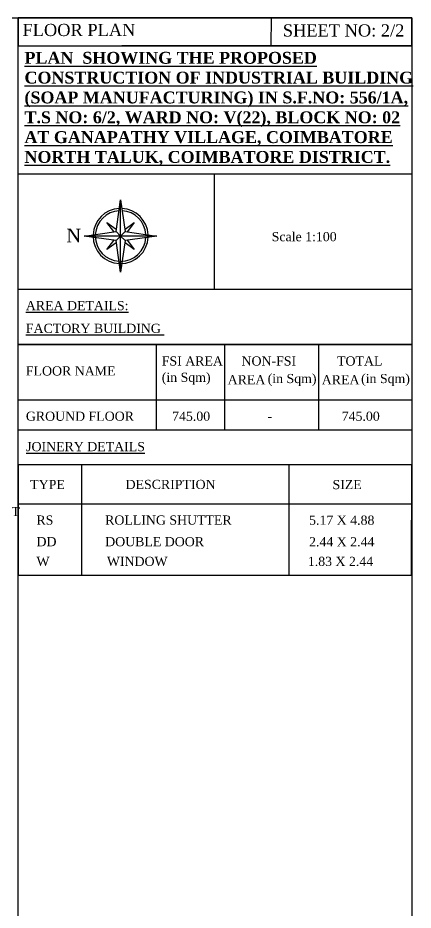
# Model space of a CAD drawing. Header units: metres. Extents: x 3660 to 3928, y -2018 to -1928.
# Drawn here: x 3825.4 to 3842.97, y -1971.04 to -1931.37 of the extents above; entities that cross this region are included whole.
import ezdxf

# ---------------------------------------------------------------- set-up
doc = ezdxf.new("R2010")
doc.units = ezdxf.units.M
doc.header["$LTSCALE"] = 2
doc.linetypes.add('CONTINOUS', pattern=[0])
doc.layers.add('TEXT', color=255, linetype='Continuous')
doc.styles.add('ANAND', font='times.ttf')
doc.styles.add('MtXpl_Times_New_Roma', font='times.ttf')
doc.styles.add('style1', font='times.ttf', dxfattribs={"width": 0.9})

msp = doc.modelspace()

# ---------------------------------------------------------------- linework, layer by layer
for p, q in [((3825.40656, -2017.6675, 0.06258), (3825.40656, -1931.37405, 0.06258)), ((3825.40656, -1943.42783, 0.04578), (3842.9066, -1943.42795, 0.04578)), ((3842.90663, -1945.89769, 0.03156), (3825.40671, -1945.89769, 0.03156)), ((3831.54788, -1945.89769, 0.03156), (3831.54788, -1949.70006, 0.03156)), ((3834.58844, -1945.89769, 0.03156), (3834.58844, -1949.70006, 0.03156)), ((3838.76288, -1945.89769, 0.03156), (3838.76288, -1949.70006, 0.03156)), ((3842.90663, -1948.36958, 0.03156), (3825.40671, -1948.36958, 0.03156)), ((3842.90663, -1948.36958, 0.03156), (3825.40671, -1948.36958, 0.03156)), ((3842.90663, -1949.70006, 0.03156), (3825.40671, -1949.70006, 0.03156)), ((3842.90663, -1951.24069, -0.0261), (3825.40665, -1951.2417, 0.02265))]:
    msp.add_line(p, q)
at = {"extrusion": (-0.003553, 0.000450719, 0.999994)}
for p, q in [((3836.66682, -1932.61483, 0.0626), (3836.66884, -1931.37518, 0.06205)), ((3842.87621, -1932.61455, 0.09364), (3830.02514, -1932.61508, 0.03156))]:
    msp.add_line(p, q, dxfattribs=at)
at = {"extrusion": (-0.003553, 0.000952456, 0.999993)}
for p, q in [((3842.9066, -1938.32404, 0.10309), (3825.40656, -1938.32545, 0.04092)), ((3834.1426, -1943.42756, 0.07682), (3834.1422, -1938.32475, 0.07195))]:
    msp.add_line(p, q, dxfattribs=at)
at = {"linetype": 'ByBlock'}
for p, q in [((3829.76428, -1940.87007, 0.03156), (3829.96589, -1939.45878, 0.03156)), ((3829.96589, -1939.45878, 0.03156), (3830.1675, -1940.87007, 0.03156)), ((3829.96589, -1941.07168, 0.03156), (3829.96589, -1939.45878, 0.03156)), ((3829.36105, -1940.46684, 0.03156), (3829.76428, -1940.76926, 0.03156)), ((3829.66347, -1940.87007, 0.03156), (3829.36105, -1940.46684, 0.03156)), ((3830.1675, -1940.76926, 0.03156), (3830.57073, -1940.46684, 0.03156)), ((3830.57073, -1940.46684, 0.03156), (3830.26831, -1940.87007, 0.03156)), ((3828.35299, -1941.07168, 0.03156), (3829.76428, -1940.87007, 0.03156)), ((3829.76428, -1941.27329, 0.03156), (3828.35299, -1941.07168, 0.03156)), ((3829.96589, -1941.07168, 0.03156), (3828.35299, -1941.07168, 0.03156)), ((3829.76428, -1940.87007, 0.03156), (3829.96589, -1941.07168, 0.03156)), ((3829.96589, -1941.07168, 0.03156), (3829.76428, -1941.27329, 0.03156)), ((3830.1675, -1940.87007, 0.03156), (3829.96589, -1941.07168, 0.03156)), ((3829.96589, -1942.68458, 0.03156), (3829.96589, -1941.07168, 0.03156)), ((3829.96589, -1941.07168, 0.03156), (3830.1675, -1941.27329, 0.03156)), ((3831.57879, -1941.07168, 0.03156), (3829.96589, -1941.07168, 0.03156)), ((3830.1675, -1940.87007, 0.03156), (3831.57879, -1941.07168, 0.03156)), ((3831.57879, -1941.07168, 0.03156), (3830.1675, -1941.27329, 0.03156)), ((3829.36105, -1941.67652, 0.03156), (3829.66347, -1941.27329, 0.03156)), ((3829.76428, -1941.3741, 0.03156), (3829.36105, -1941.67652, 0.03156)), ((3829.96589, -1942.68458, 0.03156), (3829.76428, -1941.27329, 0.03156)), ((3830.1675, -1941.27329, 0.03156), (3829.96589, -1942.68458, 0.03156)), ((3830.57073, -1941.67652, 0.03156), (3830.1675, -1941.3741, 0.03156)), ((3830.26831, -1941.27329, 0.03156), (3830.57073, -1941.67652, 0.03156))]:
    msp.add_line(p, q, dxfattribs=at)
at = {"extrusion": (-0.000556194, 0.000451623, 1)}
for p, q in [((3828.2344, -1951.23814, 0.01845), (3828.23445, -1956.14505, 0.02113)), ((3837.44264, -1951.23814, 0.01845), (3837.44269, -1956.14505, 0.02113)), ((3825.40671, -1952.97249, 0.00901), (3842.90641, -1952.9703, 0.02343))]:
    msp.add_line(p, q, dxfattribs=at)
msp.add_lwpolyline([(3842.9066, -2017.6675), (3790.3861, -2017.6675), (3790.3861, -1931.37405), (3842.9066, -1931.37405)], close=True)
for points, elevation in [([(3825.40656, -1932.61508), (3842.9066, -1932.61508), (3842.9066, -1931.37405), (3825.40656, -1931.37405)], 0.00054), ([(3842.90663, -1949.70006), (3825.40671, -1949.70006), (3825.40671, -1945.89769), (3842.90663, -1945.89769)], -0.03102), ([(3825.40656, -1956.14505), (3842.90648, -1956.14505), (3842.90663, -1951.24069), (3825.40671, -1951.24069)], -0.03102)]:
    msp.add_lwpolyline(points, close=True, dxfattribs=dict(elevation=elevation))
at = {"linetype": 'ByBlock'}
for radius, start, end in [(1.22636, 92.589117, 177.410883), (1.22636, 2.589117, 87.410883), (1.12705, 93.546405, 176.453595), (1.12705, 3.546405, 86.453595), (1.22636, 180, 267.410883), (1.12705, 180, 266.453595), (1.22636, 270, 357.410883), (1.12705, 270, 356.453595)]:
    msp.add_arc((3829.96589, -1941.07168, 0.03156), radius, start, end, dxfattribs=at)

# ---------------------------------------------------------------- texts
at = {"extrusion": (-0.003553, 0.000952456, 0.999993)}
for s, height, style, p in [('FLOOR PLAN', 0.541331, 'ANAND', (3825.57977, -1932.16907, -15.39963)), ('SHEET NO: 2/2', 0.5413312, 'ANAND', (3837.15319, -1932.18969, -15.40559)), ('Scale 1:100', 0.4074018, 'style1', (3836.66031, -1941.28974, -15.39954))]:
    msp.add_text(s, height=height, dxfattribs=dict(at, style=style)).set_placement(p)
for s, height, style, p in [('N', 0.60148, 'ANAND', (3827.55031, -1941.35283, 0.03156)), ('%%UFACTORY BUILDING ', 0.4074018, 'style1', (3825.75499, -1945.37857, 0.03156)), ('FSI AREA  ', 0.407402, 'style1', (3831.79651, -1946.82966, 0.03156)), ('NON-FSI', 0.407402, 'style1', (3835.34213, -1946.82966, 0.03156)), ('TOTAL', 0.407402, 'style1', (3839.58918, -1946.82966, 0.03156)), ('FLOOR NAME', 0.407402, 'style1', (3825.75499, -1947.27087, 0.03156)), ('(in Sqm)', 0.407402, 'style1', (3831.79651, -1947.55368, 0.03156)), ('AREA', 0.407402, 'style1', (3834.72708, -1947.66482, 0.03156)), ('(in Sqm)', 0.407402, 'style1', (3836.50502, -1947.60923, 0.03156)), ('AREA', 0.407402, 'style1', (3838.91003, -1947.66482, 0.03156)), (' (in Sqm)', 0.407402, 'style1', (3840.50454, -1947.60923, 0.03156)), ('GROUND FLOOR', 0.4074018, 'style1', (3825.75499, -1949.28529, 0.03156)), ('745.00', 0.407402, 'style1', (3832.25506, -1949.28529, 0.03156)), ('745.00', 0.407402, 'style1', (3839.79574, -1949.28529, 0.03156)), ('-', 0.4074, 'style1', (3836.49644, -1949.28529, 0.03156))]:
    msp.add_text(s, height=height, dxfattribs=dict(style=style)).set_placement(p)
at = {"extrusion": (-0.003553, 0.001011, 0.999993), "style": 'style1'}
msp.add_text('%%UAREA DETAILS:', height=0.4074018, dxfattribs=at).set_placement((3825.73054, -1944.35422, -15.50602))
at = {"extrusion": (-0.000556194, 0.000451623, 1), "style": 'style1'}
for s, height, p in [('%%UJOINERY DETAILS', 0.4074018, (3825.76571, -1950.63436, -2.99507)), ('TYPE', 0.407402, (3825.94824, -1952.31818, -2.99999)), ('DESCRIPTION', 0.4074018, (3830.18645, -1952.31543, -2.99829)), ('SIZE', 0.407402, (3839.38772, -1952.32256, -2.9965)), ('RS', 0.407402, (3826.22483, -1953.89934, -2.99645)), ('ROLLING SHUTTER ', 0.4074018, (3829.27945, -1953.89891, -2.99529)), ('5.17 X 4.88', 0.4074018, (3838.344, -1953.90444, -2.99356)), ('DD', 0.407402, (3826.22506, -1954.85976, -2.99928)), ('DOUBLE DOOR ', 0.4074018, (3829.27968, -1954.85932, -2.99812)), ('2.44 X 2.44', 0.4074018, (3838.34423, -1954.86485, -2.99639))]:
    msp.add_text(s, height=height, dxfattribs=at).set_placement(p)
at = {"extrusion": (-0.000556182, 0.000637144, 1), "style": 'style1'}
for s, height, p in [('W', 0.4074, (3826.22505, -1955.73329, -3.35791)), ('WINDOW ', 0.407402, (3829.35463, -1955.73315, -3.30769)), ('1.83 X 2.44', 0.4074018, (3838.2892, -1955.73571, -3.30965))]:
    msp.add_text(s, height=height, dxfattribs=at).set_placement(p)
at = {"extrusion": (-9.74753e-10, 0.000230988, 1), "insert": (3825.69225, -1932.88554, -0.00011), "char_height": 0.52863181, "width": 17.4190593, "attachment_point": 1, "text_direction": (1, 2e-06, 0), "style": 'ANAND'}
msp.add_mtext('{\\fTimes New Roman|b1|i0|c0|p18;\\LPLAN  SHOWING THE PROPOSED CONSTRUCTION OF INDUSTRIAL BUILDING (SOAP MANUFACTURING) IN S.F.NO: 556/1A, T.S NO: 6/2, WARD NO: V(22), BLOCK NO: 02 AT GANAPATHY VILLAGE, COIMBATORE NORTH TALUK, COIMBATORE DISTRICT.}', dxfattribs=at)
at = {"layer": 'TEXT', "color": 4, "linetype": 'CONTINOUS', "style": 'MtXpl_Times_New_Roma'}
msp.add_text('GALVALUME ROOFING SHEET', height=0.4, dxfattribs=at).set_placement((3816.78842, -1953.51583))

doc.saveas('drawing.dxf')
